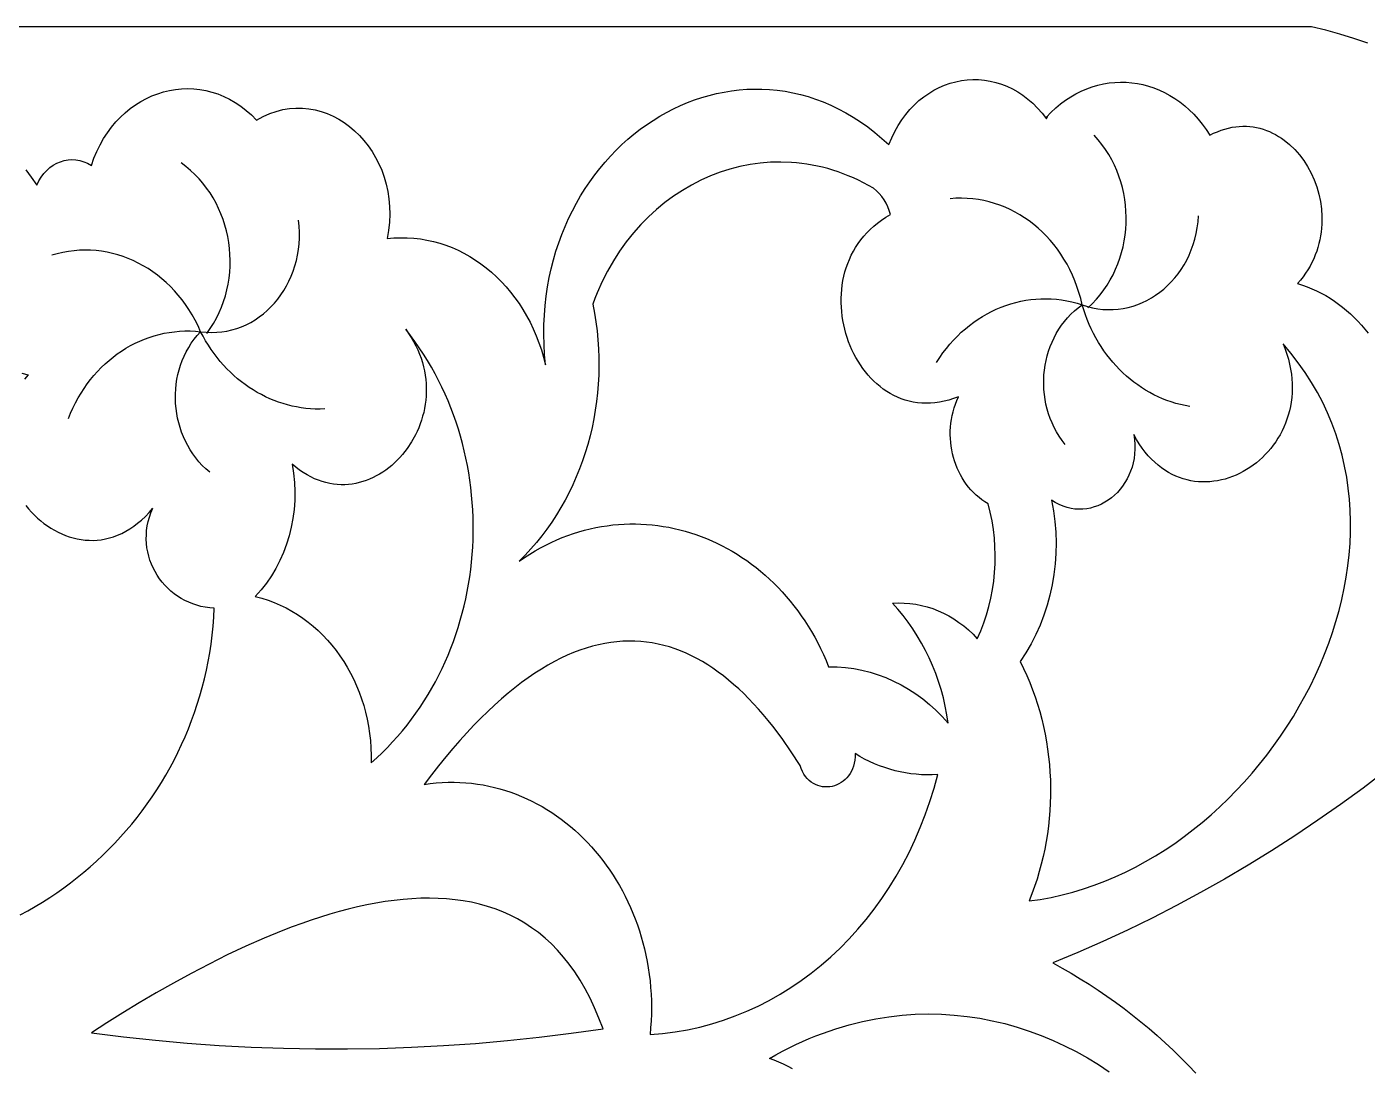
# Model space of a CAD drawing. Extents: x -555 to 555, y -555 to 555.
# Drawn here: x 56.8 to 122.8, y -416.2 to -365 of the extents above; entities that cross this region are included whole.
import ezdxf

# ---------------------------------------------------------------- set-up
doc = ezdxf.new("R2010")
doc.units = 0
doc.layers.add('LAYER_1', color=18, linetype='CONTINUOUS')
doc.layers.add('LAYER_2', color=140, linetype='CONTINUOUS')

msp = doc.modelspace()

# ---------------------------------------------------------------- linework, layer by layer
at = {"layer": 'LAYER_1'}
for points in [[(122.793, -365.806), (122.111, -365.573), (121.422, -365.362), (120.727, -365.173), (120.025, -365.008), (5.125, -365)], [(56.793, -372.03), (57.067, -372.4), (57.333, -372.787), (57.433, -372.579), (57.549, -372.388), (57.68, -372.215), (57.823, -372.06), (57.978, -371.923), (58.143, -371.807), (58.316, -371.71), (58.497, -371.634), (58.683, -371.578), (58.873, -371.544), (59.066, -371.532), (59.26, -371.543), (59.454, -371.577), (59.646, -371.634), (59.835, -371.715), (60.019, -371.821), (60.146, -371.466), (60.289, -371.127), (60.449, -370.804), (60.623, -370.498), (60.811, -370.208), (61.012, -369.936), (61.226, -369.681), (61.452, -369.443), (61.688, -369.224), (61.934, -369.022), (62.189, -368.838), (62.452, -368.673), (62.723, -368.526), (63, -368.398), (63.283, -368.289), (63.571, -368.2), (63.863, -368.13), (64.157, -368.08), (64.455, -368.05), (64.753, -368.041), (65.053, -368.051), (65.352, -368.083), (65.65, -368.136), (65.946, -368.209), (66.239, -368.304), (66.529, -368.421), (66.814, -368.56), (67.095, -368.721), (67.369, -368.904), (67.636, -369.11), (67.895, -369.338), (68.146, -369.59), (68.467, -369.414), (68.789, -369.27), (69.113, -369.158), (69.437, -369.075), (69.76, -369.022), (70.08, -368.997), (70.398, -369), (70.712, -369.029), (71.021, -369.084), (71.325, -369.163), (71.621, -369.267), (71.91, -369.394), (72.19, -369.543), (72.46, -369.713), (72.72, -369.903), (72.968, -370.114), (73.203, -370.342), (73.425, -370.589), (73.632, -370.853), (73.824, -371.132), (73.999, -371.427), (74.157, -371.736), (74.297, -372.058), (74.417, -372.393), (74.516, -372.74), (74.594, -373.097), (74.65, -373.464), (74.683, -373.84), (74.691, -374.224), (74.675, -374.616), (74.632, -375.013), (74.561, -375.417), (74.894, -375.386), (75.225, -375.373), (75.554, -375.377), (75.88, -375.398), (76.203, -375.436), (76.522, -375.49), (76.838, -375.56), (77.15, -375.646), (77.456, -375.747), (77.758, -375.863), (78.055, -375.994), (78.345, -376.14), (78.63, -376.3), (78.908, -376.474), (79.179, -376.661), (79.443, -376.862), (79.699, -377.075), (79.947, -377.302), (80.187, -377.54), (80.418, -377.791), (80.639, -378.054), (80.851, -378.327), (81.053, -378.612), (81.244, -378.908), (81.425, -379.215), (81.595, -379.531), (81.753, -379.858), (81.899, -380.194), (82.033, -380.539), (82.154, -380.893), (82.262, -381.256), (82.357, -381.628), (82.312, -381.125), (82.284, -380.629), (82.273, -380.138), (82.278, -379.655), (82.299, -379.177), (82.336, -378.707), (82.388, -378.243), (82.456, -377.787), (82.538, -377.338), (82.634, -376.897), (82.744, -376.464), (82.867, -376.039), (83.004, -375.622), (83.154, -375.214), (83.316, -374.815), (83.491, -374.425), (83.677, -374.044), (83.874, -373.673), (84.083, -373.311), (84.303, -372.96), (84.532, -372.619), (84.772, -372.288), (85.022, -371.967), (85.281, -371.658), (85.549, -371.36), (85.825, -371.073), (86.11, -370.797), (86.403, -370.534), (86.703, -370.282), (87.01, -370.043), (87.325, -369.816), (87.645, -369.602), (87.972, -369.4), (88.305, -369.212), (88.644, -369.037), (88.987, -368.876), (89.335, -368.729), (89.688, -368.595), (90.044, -368.476), (90.405, -368.372), (90.768, -368.282), (91.135, -368.207), (91.504, -368.147), (91.875, -368.103), (92.249, -368.074), (92.624, -368.061), (93, -368.064), (93.377, -368.084), (93.755, -368.12), (94.133, -368.172), (94.51, -368.242), (94.888, -368.329), (95.264, -368.433), (95.639, -368.555), (96.012, -368.695), (96.383, -368.853), (96.753, -369.03), (97.119, -369.225), (97.483, -369.438), (97.843, -369.671), (98.199, -369.923), (98.551, -370.195), (98.899, -370.486), (99.242, -370.797), (99.378, -370.464), (99.53, -370.149), (99.697, -369.852), (99.877, -369.572), (100.071, -369.31), (100.276, -369.066), (100.493, -368.84), (100.721, -368.632), (100.958, -368.443), (101.203, -368.273), (101.456, -368.121), (101.716, -367.988), (101.982, -367.875), (102.253, -367.78), (102.529, -367.705), (102.807, -367.649), (103.088, -367.613), (103.37, -367.597), (103.653, -367.6), (103.936, -367.624), (104.218, -367.668), (104.497, -367.732), (104.774, -367.816), (105.047, -367.922), (105.315, -368.048), (105.577, -368.195), (105.833, -368.363), (106.082, -368.552), (106.323, -368.763), (106.554, -368.995), (106.775, -369.249), (106.985, -369.525), (107.04, -369.425), (107.042, -369.414), (107.035, -369.413), (106.988, -369.446), (107.212, -369.209), (107.445, -368.991), (107.685, -368.789), (107.931, -368.606), (108.183, -368.44), (108.441, -368.291), (108.704, -368.16), (108.971, -368.046), (109.241, -367.95), (109.515, -367.87), (109.791, -367.808), (110.068, -367.763), (110.347, -367.735), (110.626, -367.723), (110.905, -367.729), (111.183, -367.751), (111.46, -367.79), (111.735, -367.846), (112.007, -367.918), (112.276, -368.006), (112.542, -368.112), (112.802, -368.233), (113.058, -368.371), (113.308, -368.525), (113.551, -368.695), (113.788, -368.881), (114.017, -369.084), (114.238, -369.302), (114.45, -369.536), (114.653, -369.786), (114.845, -370.052), (115.027, -370.333), (115.212, -370.24), (115.396, -370.159), (115.58, -370.089), (115.761, -370.03), (115.942, -369.982), (116.122, -369.944), (116.299, -369.917), (116.475, -369.9), (116.65, -369.892), (116.822, -369.894), (116.992, -369.905), (117.16, -369.926), (117.326, -369.955), (117.489, -369.993), (117.649, -370.039), (117.807, -370.094), (117.962, -370.156), (118.113, -370.226), (118.262, -370.303), (118.407, -370.388), (118.548, -370.479), (118.686, -370.578), (118.951, -370.793), (119.199, -371.033), (119.43, -371.295), (119.642, -371.577), (119.834, -371.878), (120.006, -372.195), (120.157, -372.526), (120.284, -372.87), (120.387, -373.225), (120.465, -373.589), (120.516, -373.96), (120.541, -374.336), (120.536, -374.714), (120.523, -374.905), (120.502, -375.095), (120.474, -375.285), (120.437, -375.474), (120.393, -375.663), (120.34, -375.851), (120.28, -376.038), (120.211, -376.224), (120.133, -376.408), (120.047, -376.591), (119.952, -376.771), (119.847, -376.949), (119.734, -377.124), (119.612, -377.297), (119.48, -377.466), (119.339, -377.633), (119.579, -377.708), (119.816, -377.793), (120.049, -377.888), (120.278, -377.991), (120.503, -378.103), (120.723, -378.224), (120.939, -378.354), (121.15, -378.492), (121.356, -378.638), (121.557, -378.791), (121.754, -378.953), (121.944, -379.122), (122.13, -379.299), (122.31, -379.483), (122.484, -379.673), (122.653, -379.871), (122.815, -380.075)], [(56.606, -382.034), (56.908, -382.111), (56.734, -382.33)], [(56.797, -388.547), (56.932, -388.711), (57.073, -388.868), (57.219, -389.019), (57.371, -389.162), (57.528, -389.298), (57.69, -389.427), (57.857, -389.547), (58.028, -389.659), (58.202, -389.763), (58.381, -389.858), (58.562, -389.943), (58.747, -390.019), (58.935, -390.085), (59.126, -390.141), (59.318, -390.187), (59.513, -390.222), (59.71, -390.246), (59.908, -390.259), (60.107, -390.26), (60.307, -390.249), (60.507, -390.227), (60.708, -390.191), (60.909, -390.143), (61.11, -390.082), (61.31, -390.007), (61.51, -389.919), (61.708, -389.816), (61.905, -389.699), (62.101, -389.568), (62.294, -389.422), (62.486, -389.261), (62.674, -389.084), (62.861, -388.891), (63.044, -388.682)], [(66.062, -393.59), (65.84, -393.576), (65.623, -393.548), (65.411, -393.507), (65.204, -393.453), (65.002, -393.387), (64.807, -393.309), (64.617, -393.219), (64.435, -393.118), (64.259, -393.007), (64.091, -392.886), (63.931, -392.755), (63.779, -392.615), (63.635, -392.467), (63.501, -392.311), (63.375, -392.147), (63.26, -391.976), (63.154, -391.798), (63.059, -391.615), (62.975, -391.426), (62.903, -391.231), (62.841, -391.033), (62.792, -390.83), (62.755, -390.623), (62.731, -390.413), (62.72, -390.201), (62.723, -389.987), (62.739, -389.771), (62.77, -389.553), (62.815, -389.335), (62.876, -389.117), (62.952, -388.899), (63.044, -388.682)], [(56.522, -408.682), (56.892, -408.482), (57.257, -408.273), (57.616, -408.055), (57.969, -407.83), (58.317, -407.596), (58.66, -407.355), (58.996, -407.106), (59.326, -406.849), (59.65, -406.585), (59.968, -406.313), (60.28, -406.034), (60.585, -405.748), (60.883, -405.455), (61.174, -405.155), (61.459, -404.849), (61.736, -404.535), (62.006, -404.216), (62.268, -403.89), (62.523, -403.557), (62.771, -403.219), (63.011, -402.874), (63.242, -402.524), (63.466, -402.168), (63.682, -401.806), (63.889, -401.439), (64.088, -401.066), (64.278, -400.688), (64.459, -400.306), (64.632, -399.918), (64.795, -399.525), (64.95, -399.128), (65.095, -398.726), (65.23, -398.319), (65.357, -397.908), (65.473, -397.493), (65.58, -397.074), (65.677, -396.651), (65.763, -396.224), (65.84, -395.794), (65.906, -395.36), (65.962, -394.922), (66.007, -394.481), (66.041, -394.037), (66.065, -393.59)], [(123.653, -401.613), (122.561, -402.443), (121.456, -403.249), (120.338, -404.032), (119.208, -404.791), (118.066, -405.527), (116.912, -406.239), (115.747, -406.926), (114.571, -407.59), (113.385, -408.228), (112.187, -408.842), (110.98, -409.432), (109.762, -409.996), (108.535, -410.535), (107.299, -411.049), (107.756, -411.297), (108.208, -411.555), (108.655, -411.822), (109.097, -412.098), (109.533, -412.384), (109.965, -412.678), (110.392, -412.981), (110.813, -413.292), (111.228, -413.612), (111.638, -413.941), (112.042, -414.278), (112.441, -414.624), (112.833, -414.977), (113.22, -415.339), (113.6, -415.709), (113.975, -416.086), (114.343, -416.472)], [(94.495, -416.262), (94.28, -416.143), (94.059, -416.03), (93.833, -415.926), (93.601, -415.83), (93.364, -415.741), (93.689, -415.559), (94.015, -415.384), (94.341, -415.218), (94.668, -415.061), (94.995, -414.911), (95.322, -414.77), (95.65, -414.637), (95.977, -414.512), (96.633, -414.286), (97.288, -414.091), (97.942, -413.928), (98.595, -413.795), (99.246, -413.692), (99.894, -413.618), (100.54, -413.574), (101.182, -413.558), (101.821, -413.57), (102.455, -413.609), (103.085, -413.676), (103.709, -413.769), (104.327, -413.888), (104.939, -414.032), (105.544, -414.202), (106.142, -414.396), (106.732, -414.614), (107.313, -414.855), (107.886, -415.12), (108.449, -415.407), (109.002, -415.716), (109.545, -416.047), (110.077, -416.399)]]:
    msp.add_lwpolyline(points, dxfattribs=at)
for points in [[(102.16, -399.257), (102.095, -398.836), (102.014, -398.419), (101.919, -398.008), (101.808, -397.602), (101.683, -397.202), (101.544, -396.809), (101.39, -396.423), (101.223, -396.045), (101.042, -395.675), (100.848, -395.314), (100.64, -394.962), (100.419, -394.619), (100.186, -394.286), (99.94, -393.964), (99.682, -393.653), (99.412, -393.354), (99.702, -393.341), (99.991, -393.346), (100.277, -393.367), (100.562, -393.406), (100.844, -393.461), (101.122, -393.533), (101.396, -393.62), (101.665, -393.724), (101.93, -393.843), (102.189, -393.978), (102.441, -394.128), (102.687, -394.294), (102.925, -394.473), (103.156, -394.668), (103.378, -394.877), (103.591, -395.1), (103.759, -394.712), (103.91, -394.318), (104.043, -393.917), (104.158, -393.511), (104.255, -393.099), (104.334, -392.683), (104.395, -392.264), (104.438, -391.843), (104.463, -391.419), (104.47, -390.995), (104.458, -390.57), (104.428, -390.145), (104.38, -389.722), (104.313, -389.3), (104.228, -388.882), (104.124, -388.466), (103.967, -388.37), (103.817, -388.266), (103.673, -388.154), (103.535, -388.035), (103.404, -387.91), (103.279, -387.778), (103.161, -387.64), (103.05, -387.496), (102.946, -387.347), (102.849, -387.192), (102.759, -387.033), (102.676, -386.87), (102.6, -386.702), (102.532, -386.531), (102.471, -386.356), (102.417, -386.178), (102.371, -385.998), (102.333, -385.815), (102.303, -385.63), (102.281, -385.444), (102.267, -385.256), (102.26, -385.067), (102.263, -384.878), (102.273, -384.688), (102.292, -384.498), (102.319, -384.308), (102.355, -384.12), (102.399, -383.932), (102.452, -383.745), (102.514, -383.561), (102.585, -383.378), (102.665, -383.198), (102.427, -383.286), (102.192, -383.36), (101.96, -383.419), (101.731, -383.464), (101.506, -383.495), (101.285, -383.513), (101.068, -383.518), (100.854, -383.51), (100.645, -383.49), (100.44, -383.458), (100.239, -383.415), (100.042, -383.36), (99.851, -383.295), (99.664, -383.219), (99.482, -383.134), (99.304, -383.038), (99.133, -382.933), (98.966, -382.82), (98.805, -382.697), (98.649, -382.567), (98.499, -382.428), (98.355, -382.282), (98.216, -382.129), (98.084, -381.97), (97.958, -381.803), (97.839, -381.631), (97.725, -381.453), (97.619, -381.27), (97.519, -381.082), (97.426, -380.89), (97.34, -380.693), (97.262, -380.492), (97.19, -380.288), (97.126, -380.081), (97.07, -379.871), (97.021, -379.658), (96.98, -379.444), (96.947, -379.228), (96.922, -379.011), (96.905, -378.793), (96.897, -378.574), (96.897, -378.355), (96.905, -378.136), (96.923, -377.918), (96.949, -377.701), (96.984, -377.485), (97.029, -377.271), (97.082, -377.059), (97.146, -376.849), (97.218, -376.642), (97.301, -376.438), (97.393, -376.238), (97.495, -376.041), (97.607, -375.849), (97.73, -375.661), (97.862, -375.478), (98.006, -375.301), (98.159, -375.129), (98.324, -374.963), (98.499, -374.804), (98.686, -374.652), (98.884, -374.506), (99.092, -374.368), (99.313, -374.238), (99.257, -374.043), (99.186, -373.855), (99.101, -373.676), (99.002, -373.506), (98.89, -373.346), (98.765, -373.198), (98.628, -373.063), (98.479, -372.941), (98.235, -372.801), (97.989, -372.669), (97.742, -372.546), (97.494, -372.431), (97.244, -372.324), (96.993, -372.225), (96.741, -372.134), (96.488, -372.051), (96.234, -371.976), (95.979, -371.909), (95.724, -371.85), (95.469, -371.799), (95.213, -371.756), (94.957, -371.72), (94.701, -371.692), (94.446, -371.672), (93.935, -371.653), (93.425, -371.665), (92.919, -371.706), (92.416, -371.776), (91.918, -371.875), (91.426, -372.001), (90.941, -372.156), (90.463, -372.338), (89.994, -372.547), (89.534, -372.783), (89.086, -373.045), (88.649, -373.332), (88.224, -373.645), (87.814, -373.983), (87.418, -374.346), (87.037, -374.732), (86.674, -375.142), (86.327, -375.576), (86, -376.032), (85.692, -376.511), (85.404, -377.012), (85.138, -377.535), (84.895, -378.079), (84.782, -378.359), (84.675, -378.644), (84.76, -379.08), (84.831, -379.518), (84.888, -379.956), (84.931, -380.394), (84.961, -380.832), (84.978, -381.27), (84.981, -381.706), (84.972, -382.142), (84.949, -382.576), (84.913, -383.008), (84.864, -383.438), (84.803, -383.865), (84.729, -384.289), (84.643, -384.71), (84.544, -385.127), (84.432, -385.54), (84.309, -385.948), (84.173, -386.352), (84.026, -386.75), (83.866, -387.143), (83.695, -387.53), (83.512, -387.91), (83.317, -388.284), (83.111, -388.651), (82.893, -389.01), (82.664, -389.362), (82.424, -389.706), (82.173, -390.041), (81.911, -390.367), (81.638, -390.684), (81.354, -390.992), (81.06, -391.29), (81.318, -391.112), (81.578, -390.943), (81.84, -390.784), (82.104, -390.634), (82.371, -390.494), (82.639, -390.362), (82.908, -390.24), (83.179, -390.127), (83.452, -390.022), (83.725, -389.927), (84, -389.841), (84.275, -389.763), (84.552, -389.694), (84.829, -389.634), (85.106, -389.583), (85.384, -389.54), (85.662, -389.505), (85.94, -389.48), (86.217, -389.462), (86.495, -389.453), (86.772, -389.453), (87.049, -389.46), (87.325, -389.476), (87.6, -389.5), (87.874, -389.532), (88.147, -389.572), (88.419, -389.62), (88.689, -389.676), (88.958, -389.74), (89.225, -389.811), (89.49, -389.891), (89.754, -389.978), (90.015, -390.072), (90.274, -390.175), (90.531, -390.284), (90.785, -390.402), (91.036, -390.526), (91.284, -390.658), (91.53, -390.797), (91.772, -390.944), (92.011, -391.098), (92.247, -391.258), (92.479, -391.426), (92.707, -391.601), (92.932, -391.783), (93.153, -391.971), (93.369, -392.167), (93.581, -392.369), (93.789, -392.578), (93.992, -392.794), (94.191, -393.016), (94.384, -393.245), (94.573, -393.48), (94.756, -393.721), (94.935, -393.969), (95.107, -394.224), (95.275, -394.484), (95.436, -394.751), (95.592, -395.024), (95.741, -395.303), (95.885, -395.588), (96.022, -395.879), (96.153, -396.176), (96.277, -396.479), (96.692, -396.485), (97.103, -396.515), (97.511, -396.569), (97.915, -396.646), (98.314, -396.746), (98.707, -396.868), (99.093, -397.013), (99.473, -397.179), (99.844, -397.368), (100.207, -397.577), (100.56, -397.807), (100.904, -398.057), (101.236, -398.328), (101.557, -398.618), (101.865, -398.928)], [(73.78, -401.204), (74.055, -400.957), (74.323, -400.704), (74.583, -400.444), (74.835, -400.179), (75.08, -399.907), (75.317, -399.629), (75.546, -399.345), (75.768, -399.057), (75.982, -398.762), (76.188, -398.463), (76.387, -398.159), (76.578, -397.85), (76.761, -397.536), (76.936, -397.218), (77.104, -396.896), (77.264, -396.57), (77.416, -396.24), (77.56, -395.907), (77.696, -395.57), (77.825, -395.23), (77.945, -394.886), (78.058, -394.54), (78.163, -394.191), (78.26, -393.84), (78.349, -393.486), (78.43, -393.131), (78.503, -392.773), (78.568, -392.413), (78.625, -392.052), (78.674, -391.69), (78.715, -391.326), (78.748, -390.962), (78.773, -390.596), (78.79, -390.23), (78.799, -389.864), (78.8, -389.497), (78.793, -389.13), (78.778, -388.764), (78.754, -388.397), (78.722, -388.031), (78.682, -387.666), (78.634, -387.302), (78.578, -386.938), (78.514, -386.576), (78.441, -386.215), (78.36, -385.856), (78.271, -385.499), (78.174, -385.144), (78.068, -384.791), (77.954, -384.44), (77.832, -384.091), (77.701, -383.746), (77.562, -383.403), (77.415, -383.064), (77.259, -382.727), (77.095, -382.395), (76.922, -382.066), (76.741, -381.74), (76.552, -381.419), (76.354, -381.102), (76.148, -380.789), (75.933, -380.481), (75.71, -380.178), (75.478, -379.88), (75.62, -380.078), (75.751, -380.279), (75.87, -380.482), (75.979, -380.686), (76.076, -380.891), (76.162, -381.098), (76.238, -381.305), (76.304, -381.513), (76.359, -381.721), (76.405, -381.929), (76.441, -382.138), (76.467, -382.345), (76.485, -382.552), (76.493, -382.759), (76.492, -382.964), (76.482, -383.168), (76.464, -383.37), (76.438, -383.57), (76.404, -383.768), (76.362, -383.964), (76.312, -384.157), (76.255, -384.348), (76.191, -384.535), (76.119, -384.719), (76.041, -384.899), (75.956, -385.075), (75.768, -385.416), (75.555, -385.738), (75.321, -386.04), (75.195, -386.183), (75.065, -386.32), (74.931, -386.451), (74.791, -386.575), (74.647, -386.693), (74.5, -386.805), (74.348, -386.909), (74.193, -387.006), (74.034, -387.095), (73.871, -387.177), (73.706, -387.251), (73.538, -387.316), (73.367, -387.373), (73.194, -387.421), (73.018, -387.46), (72.841, -387.49), (72.661, -387.511), (72.48, -387.522), (72.298, -387.522), (72.114, -387.513), (71.93, -387.493), (71.744, -387.462), (71.558, -387.421), (71.372, -387.368), (71.185, -387.304), (70.998, -387.228), (70.812, -387.14), (70.626, -387.04), (70.441, -386.927), (70.256, -386.802), (70.073, -386.664), (69.891, -386.513), (69.962, -386.959), (70.007, -387.407), (70.026, -387.854), (70.02, -388.3), (69.988, -388.742), (69.932, -389.18), (69.851, -389.612), (69.746, -390.037), (69.617, -390.453), (69.465, -390.86), (69.29, -391.256), (69.092, -391.639), (68.873, -392.009), (68.631, -392.363), (68.367, -392.701), (68.083, -393.021), (68.399, -393.104), (68.709, -393.202), (69.012, -393.315), (69.309, -393.442), (69.598, -393.583), (69.881, -393.738), (70.156, -393.906), (70.423, -394.086), (70.682, -394.279), (70.933, -394.484), (71.175, -394.7), (71.408, -394.927), (71.632, -395.165), (71.847, -395.414), (72.052, -395.672), (72.247, -395.94), (72.431, -396.217), (72.605, -396.503), (72.769, -396.797), (72.921, -397.1), (73.061, -397.409), (73.191, -397.726), (73.308, -398.05), (73.413, -398.38), (73.505, -398.717), (73.585, -399.058), (73.652, -399.405), (73.705, -399.757), (73.745, -400.113), (73.771, -400.473), (73.783, -400.837)], [(106.136, -407.996), (106.681, -407.92), (107.222, -407.823), (107.759, -407.704), (108.291, -407.565), (108.819, -407.407), (109.342, -407.228), (109.86, -407.032), (110.371, -406.816), (110.876, -406.583), (111.375, -406.332), (111.867, -406.065), (112.352, -405.781), (112.829, -405.481), (113.298, -405.166), (113.759, -404.835), (114.211, -404.491), (114.654, -404.132), (115.088, -403.76), (115.511, -403.375), (115.925, -402.977), (116.328, -402.568), (116.721, -402.147), (117.102, -401.715), (117.471, -401.272), (117.829, -400.82), (118.174, -400.357), (118.507, -399.886), (118.826, -399.407), (119.133, -398.919), (119.425, -398.424), (119.704, -397.921), (119.968, -397.412), (120.217, -396.897), (120.451, -396.377), (120.669, -395.851), (120.872, -395.32), (121.058, -394.786), (121.228, -394.248), (121.38, -393.707), (121.516, -393.163), (121.633, -392.617), (121.733, -392.069), (121.814, -391.52), (121.876, -390.971), (121.919, -390.421), (121.943, -389.872), (121.947, -389.323), (121.931, -388.776), (121.894, -388.231), (121.836, -387.687), (121.757, -387.147), (121.656, -386.61), (121.533, -386.076), (121.388, -385.547), (121.22, -385.023), (121.029, -384.504), (120.814, -383.99), (120.576, -383.483), (120.313, -382.982), (120.026, -382.489), (119.714, -382.003), (119.377, -381.526), (119.014, -381.057), (118.625, -380.597), (118.725, -380.85), (118.812, -381.101), (118.886, -381.349), (118.947, -381.595), (118.996, -381.839), (119.034, -382.08), (119.059, -382.318), (119.074, -382.553), (119.077, -382.784), (119.07, -383.012), (119.053, -383.237), (119.025, -383.458), (118.988, -383.674), (118.941, -383.887), (118.885, -384.095), (118.82, -384.298), (118.747, -384.497), (118.666, -384.691), (118.576, -384.879), (118.479, -385.063), (118.375, -385.24), (118.264, -385.412), (118.146, -385.579), (118.021, -385.739), (117.891, -385.893), (117.754, -386.04), (117.612, -386.181), (117.465, -386.316), (117.313, -386.443), (117.157, -386.563), (116.996, -386.675), (116.831, -386.781), (116.663, -386.878), (116.491, -386.967), (116.317, -387.049), (116.139, -387.122), (115.959, -387.187), (115.777, -387.243), (115.593, -387.29), (115.407, -387.328), (115.221, -387.357), (115.033, -387.377), (114.845, -387.387), (114.656, -387.387), (114.467, -387.378), (114.279, -387.358), (114.091, -387.328), (113.904, -387.287), (113.719, -387.236), (113.535, -387.174), (113.352, -387.101), (113.172, -387.016), (112.994, -386.921), (112.819, -386.813), (112.647, -386.694), (112.478, -386.563), (112.313, -386.42), (112.152, -386.264), (111.995, -386.096), (111.843, -385.915), (111.696, -385.721), (111.553, -385.514), (111.416, -385.294), (111.285, -385.061), (111.32, -385.303), (111.337, -385.542), (111.339, -385.776), (111.325, -386.005), (111.297, -386.228), (111.254, -386.445), (111.198, -386.656), (111.129, -386.859), (111.047, -387.054), (110.954, -387.242), (110.85, -387.42), (110.736, -387.59), (110.611, -387.75), (110.478, -387.899), (110.336, -388.038), (110.186, -388.166), (110.029, -388.282), (109.865, -388.386), (109.696, -388.478), (109.521, -388.556), (109.341, -388.62), (109.157, -388.671), (108.97, -388.706), (108.78, -388.727), (108.587, -388.732), (108.393, -388.72), (108.198, -388.692), (108.003, -388.647), (107.808, -388.584), (107.614, -388.503), (107.422, -388.403), (107.232, -388.284), (107.33, -388.805), (107.401, -389.329), (107.446, -389.854), (107.464, -390.378), (107.455, -390.902), (107.421, -391.423), (107.361, -391.94), (107.275, -392.452), (107.164, -392.958), (107.028, -393.456), (106.867, -393.946), (106.681, -394.425), (106.471, -394.893), (106.237, -395.349), (105.979, -395.791), (105.698, -396.219), (105.864, -396.56), (106.021, -396.905), (106.167, -397.254), (106.305, -397.607), (106.432, -397.964), (106.549, -398.324), (106.657, -398.687), (106.755, -399.052), (106.843, -399.421), (106.921, -399.791), (106.989, -400.164), (107.048, -400.538), (107.096, -400.914), (107.135, -401.291), (107.164, -401.669), (107.183, -402.047), (107.192, -402.426), (107.192, -402.806), (107.181, -403.185), (107.16, -403.564), (107.13, -403.943), (107.089, -404.32), (107.039, -404.697), (106.979, -405.072), (106.908, -405.446), (106.828, -405.818), (106.738, -406.188), (106.637, -406.555), (106.527, -406.92), (106.407, -407.282), (106.276, -407.641)], [(87.494, -414.574), (88.115, -414.522), (88.729, -414.443), (89.336, -414.337), (89.936, -414.205), (90.529, -414.047), (91.113, -413.864), (91.688, -413.656), (92.254, -413.423), (92.81, -413.166), (93.356, -412.887), (93.89, -412.584), (94.413, -412.258), (94.925, -411.911), (95.423, -411.542), (95.909, -411.153), (96.38, -410.742), (96.838, -410.312), (97.281, -409.862), (97.709, -409.393), (98.121, -408.905), (98.517, -408.4), (98.895, -407.876), (99.257, -407.336), (99.601, -406.779), (99.926, -406.205), (100.232, -405.616), (100.519, -405.012), (100.786, -404.393), (101.032, -403.759), (101.257, -403.112), (101.461, -402.452), (101.642, -401.778), (101.377, -401.792), (101.112, -401.795), (100.848, -401.787), (100.585, -401.768), (100.322, -401.739), (100.061, -401.7), (99.802, -401.65), (99.544, -401.59), (99.288, -401.52), (99.035, -401.44), (98.784, -401.349), (98.536, -401.249), (98.291, -401.138), (98.049, -401.018), (97.81, -400.887), (97.575, -400.747), (97.575, -400.913), (97.562, -401.07), (97.537, -401.22), (97.5, -401.361), (97.453, -401.495), (97.396, -401.619), (97.33, -401.735), (97.256, -401.842), (97.174, -401.94), (97.085, -402.029), (96.99, -402.108), (96.889, -402.178), (96.784, -402.238), (96.675, -402.289), (96.563, -402.329), (96.448, -402.36), (96.331, -402.38), (96.214, -402.389), (96.096, -402.388), (95.978, -402.377), (95.862, -402.354), (95.748, -402.32), (95.636, -402.275), (95.528, -402.218), (95.423, -402.15), (95.324, -402.07), (95.23, -401.979), (95.143, -401.875), (95.063, -401.759), (94.99, -401.63), (94.926, -401.489), (94.872, -401.336), (94.434, -400.658), (93.986, -400.014), (93.529, -399.405), (93.297, -399.114), (93.063, -398.833), (92.826, -398.56), (92.587, -398.298), (92.345, -398.044), (92.102, -397.801), (91.856, -397.568), (91.607, -397.345), (91.356, -397.132), (91.103, -396.929), (90.848, -396.737), (90.59, -396.555), (90.33, -396.385), (90.068, -396.225), (89.804, -396.077), (89.537, -395.939), (89.268, -395.813), (88.997, -395.699), (88.723, -395.597), (88.448, -395.506), (88.17, -395.427), (87.89, -395.36), (87.607, -395.306), (87.323, -395.264), (87.036, -395.234), (86.747, -395.218), (86.456, -395.214), (86.163, -395.223), (85.867, -395.245), (85.569, -395.281), (85.27, -395.33), (84.968, -395.393), (84.664, -395.469), (84.357, -395.559), (84.049, -395.664), (83.738, -395.782), (83.426, -395.915), (83.111, -396.062), (82.794, -396.224), (82.475, -396.4), (82.154, -396.592), (81.831, -396.798), (81.506, -397.02), (81.179, -397.257), (80.85, -397.509), (80.518, -397.777), (80.185, -398.061), (79.849, -398.361), (79.512, -398.677), (79.172, -399.009), (78.831, -399.357), (78.487, -399.722), (78.142, -400.103), (77.794, -400.502), (77.445, -400.917), (77.093, -401.349), (76.74, -401.799), (76.384, -402.266), (76.682, -402.224), (76.979, -402.192), (77.274, -402.171), (77.567, -402.159), (77.859, -402.157), (78.148, -402.165), (78.436, -402.183), (78.722, -402.21), (79.005, -402.246), (79.286, -402.292), (79.564, -402.346), (79.84, -402.41), (80.113, -402.482), (80.383, -402.562), (80.65, -402.651), (80.914, -402.749), (81.174, -402.855), (81.432, -402.969), (81.685, -403.09), (81.935, -403.22), (82.182, -403.357), (82.424, -403.502), (82.663, -403.654), (82.897, -403.813), (83.128, -403.98), (83.353, -404.153), (83.575, -404.333), (83.792, -404.52), (84.004, -404.714), (84.211, -404.914), (84.413, -405.12), (84.61, -405.333), (84.802, -405.551), (84.989, -405.776), (85.17, -406.006), (85.345, -406.241), (85.515, -406.483), (85.679, -406.729), (85.837, -406.981), (85.989, -407.238), (86.135, -407.5), (86.274, -407.767), (86.407, -408.038), (86.533, -408.314), (86.653, -408.594), (86.766, -408.879), (86.872, -409.167), (86.971, -409.46), (87.063, -409.756), (87.147, -410.057), (87.224, -410.36), (87.294, -410.668), (87.356, -410.978), (87.41, -411.292), (87.456, -411.609), (87.494, -411.928), (87.524, -412.251), (87.545, -412.576), (87.559, -412.904), (87.563, -413.234), (87.559, -413.566), (87.546, -413.9), (87.525, -414.236)], [(60.029, -414.487), (61.597, -414.683), (63.167, -414.85), (64.739, -414.991), (66.312, -415.103), (67.886, -415.188), (69.461, -415.244), (71.036, -415.274), (72.611, -415.275), (74.186, -415.249), (75.761, -415.195), (77.334, -415.113), (78.907, -415.004), (80.479, -414.866), (82.049, -414.702), (83.617, -414.509), (85.182, -414.289), (84.983, -413.758), (84.77, -413.254), (84.545, -412.775), (84.308, -412.322), (84.058, -411.894), (83.797, -411.49), (83.525, -411.111), (83.242, -410.755), (82.948, -410.422), (82.644, -410.111), (82.33, -409.823), (82.006, -409.557), (81.673, -409.312), (81.331, -409.088), (80.981, -408.884), (80.622, -408.7), (80.255, -408.536), (79.88, -408.391), (79.498, -408.265), (79.11, -408.156), (78.714, -408.065), (78.312, -407.992), (77.904, -407.935), (77.49, -407.895), (77.071, -407.871), (76.647, -407.862), (76.218, -407.868), (75.785, -407.888), (75.348, -407.923), (74.907, -407.971), (74.462, -408.032), (74.015, -408.106), (73.564, -408.193), (73.112, -408.291), (72.657, -408.401), (72.2, -408.521), (71.742, -408.652), (71.283, -408.793), (70.823, -408.943), (70.363, -409.103), (69.902, -409.271), (69.442, -409.448), (68.523, -409.823), (67.609, -410.226), (66.703, -410.653), (65.806, -411.1), (64.922, -411.563), (64.053, -412.04), (63.202, -412.525), (62.371, -413.016), (61.564, -413.509), (60.782, -414.001)]]:
    msp.add_lwpolyline(points, close=True, dxfattribs=at)
at = {"layer": 'LAYER_2'}
for points in [[(109.022, -378.826), (109.239, -378.62), (109.444, -378.405), (109.635, -378.179), (109.813, -377.945), (109.977, -377.702), (110.129, -377.451), (110.267, -377.193), (110.392, -376.929), (110.503, -376.658), (110.601, -376.383), (110.686, -376.103), (110.757, -375.819), (110.815, -375.532), (110.859, -375.243), (110.89, -374.951), (110.908, -374.659), (110.912, -374.365), (110.902, -374.072), (110.879, -373.779), (110.842, -373.488), (110.791, -373.199), (110.727, -372.912), (110.65, -372.629), (110.558, -372.349), (110.453, -372.074), (110.334, -371.805), (110.201, -371.541), (110.055, -371.284), (109.894, -371.033), (109.72, -370.791), (109.532, -370.558), (109.33, -370.333)], [(65.691, -380.09), (65.867, -379.843), (66.028, -379.588), (66.173, -379.327), (66.305, -379.06), (66.422, -378.787), (66.524, -378.51), (66.612, -378.228), (66.686, -377.942), (66.746, -377.654), (66.791, -377.364), (66.823, -377.071), (66.841, -376.778), (66.845, -376.485), (66.835, -376.192), (66.812, -375.899), (66.775, -375.609), (66.725, -375.32), (66.661, -375.035), (66.585, -374.752), (66.495, -374.474), (66.392, -374.201), (66.277, -373.934), (66.149, -373.672), (66.007, -373.417), (65.854, -373.17), (65.688, -372.93), (65.509, -372.699), (65.318, -372.478), (65.115, -372.266), (64.9, -372.065), (64.672, -371.875), (64.433, -371.697)], [(108.747, -378.672), (108.674, -378.366), (108.589, -378.067), (108.492, -377.775), (108.385, -377.49), (108.267, -377.213), (108.139, -376.943), (108.001, -376.68), (107.853, -376.426), (107.696, -376.181), (107.53, -375.944), (107.355, -375.716), (107.172, -375.497), (106.98, -375.288), (106.782, -375.089), (106.575, -374.899), (106.362, -374.72), (106.142, -374.551), (105.916, -374.393), (105.684, -374.246), (105.445, -374.11), (105.202, -373.986), (104.953, -373.874), (104.7, -373.773), (104.442, -373.685), (104.18, -373.61), (103.914, -373.548), (103.645, -373.498), (103.373, -373.462), (103.097, -373.44), (102.82, -373.431), (102.54, -373.437), (102.258, -373.457)], [(108.747, -378.672), (109.003, -378.755), (109.259, -378.821), (109.514, -378.868), (109.768, -378.899), (110.021, -378.912), (110.272, -378.909), (110.521, -378.89), (110.766, -378.855), (111.008, -378.805), (111.247, -378.74), (111.48, -378.66), (111.709, -378.566), (111.933, -378.459), (112.15, -378.338), (112.361, -378.203), (112.565, -378.057), (112.762, -377.897), (112.95, -377.726), (113.13, -377.544), (113.302, -377.35), (113.463, -377.146), (113.615, -376.931), (113.756, -376.706), (113.887, -376.472), (114.005, -376.229), (114.112, -375.976), (114.207, -375.715), (114.288, -375.447), (114.356, -375.17), (114.41, -374.886), (114.449, -374.595), (114.474, -374.298)], [(65.394, -379.996), (65.66, -380.024), (65.923, -380.035), (66.182, -380.028), (66.437, -380.005), (66.687, -379.965), (66.933, -379.91), (67.173, -379.839), (67.407, -379.754), (67.636, -379.654), (67.857, -379.54), (68.072, -379.413), (68.279, -379.273), (68.478, -379.121), (68.669, -378.956), (68.851, -378.781), (69.024, -378.594), (69.188, -378.397), (69.341, -378.19), (69.485, -377.973), (69.617, -377.747), (69.738, -377.513), (69.847, -377.271), (69.944, -377.021), (70.029, -376.764), (70.101, -376.5), (70.159, -376.23), (70.204, -375.955), (70.234, -375.674), (70.25, -375.389), (70.251, -375.099), (70.236, -374.806), (70.205, -374.509)], [(65.394, -379.996), (65.266, -379.712), (65.127, -379.436), (64.979, -379.17), (64.821, -378.913), (64.655, -378.665), (64.479, -378.427), (64.296, -378.199), (64.104, -377.981), (63.905, -377.773), (63.698, -377.576), (63.485, -377.389), (63.265, -377.213), (63.039, -377.047), (62.808, -376.893), (62.571, -376.751), (62.329, -376.619), (62.082, -376.5), (61.831, -376.392), (61.576, -376.297), (61.318, -376.213), (61.056, -376.143), (60.792, -376.084), (60.525, -376.039), (60.256, -376.007), (59.985, -375.988), (59.713, -375.982), (59.44, -375.99), (59.166, -376.012), (58.892, -376.047), (58.618, -376.097), (58.345, -376.161), (58.072, -376.24)], [(101.588, -381.508), (101.741, -381.27), (101.901, -381.041), (102.069, -380.821), (102.243, -380.609), (102.423, -380.406), (102.61, -380.213), (102.802, -380.028), (103.001, -379.852), (103.205, -379.686), (103.413, -379.529), (103.627, -379.381), (103.845, -379.244), (104.068, -379.116), (104.294, -378.997), (104.525, -378.889), (104.759, -378.791), (104.996, -378.702), (105.235, -378.624), (105.478, -378.557), (105.723, -378.5), (105.97, -378.453), (106.219, -378.418), (106.469, -378.393), (106.721, -378.379), (106.974, -378.376), (107.227, -378.384), (107.481, -378.403), (107.735, -378.434), (107.989, -378.476), (108.242, -378.529), (108.495, -378.595), (108.747, -378.672)], [(107.914, -385.539), (107.76, -385.341), (107.619, -385.136), (107.49, -384.925), (107.373, -384.709), (107.268, -384.488), (107.175, -384.262), (107.094, -384.032), (107.025, -383.8), (106.968, -383.564), (106.922, -383.326), (106.888, -383.087), (106.866, -382.847), (106.855, -382.606), (106.856, -382.365), (106.868, -382.125), (106.891, -381.886), (106.925, -381.648), (106.971, -381.413), (107.028, -381.181), (107.096, -380.952), (107.175, -380.727), (107.264, -380.507), (107.365, -380.291), (107.476, -380.082), (107.599, -379.878), (107.731, -379.681), (107.875, -379.491), (108.028, -379.31), (108.193, -379.136), (108.367, -378.972), (108.552, -378.817), (108.747, -378.672)], [(114.034, -383.674), (113.804, -383.632), (113.576, -383.581), (113.352, -383.522), (113.13, -383.454), (112.911, -383.377), (112.695, -383.292), (112.483, -383.199), (112.274, -383.098), (112.069, -382.99), (111.868, -382.873), (111.671, -382.749), (111.479, -382.618), (111.29, -382.479), (111.106, -382.334), (110.927, -382.181), (110.752, -382.022), (110.583, -381.856), (110.419, -381.683), (110.26, -381.504), (110.106, -381.319), (109.958, -381.128), (109.816, -380.931), (109.68, -380.729), (109.55, -380.521), (109.426, -380.307), (109.308, -380.088), (109.197, -379.864), (109.093, -379.635), (108.996, -379.401), (108.906, -379.163), (108.823, -378.919), (108.747, -378.672)], [(58.895, -384.274), (59.001, -384.009), (59.116, -383.751), (59.24, -383.5), (59.372, -383.256), (59.511, -383.02), (59.659, -382.79), (59.814, -382.569), (59.976, -382.355), (60.145, -382.15), (60.321, -381.952), (60.503, -381.763), (60.692, -381.582), (60.887, -381.41), (61.087, -381.246), (61.293, -381.092), (61.504, -380.947), (61.721, -380.811), (61.941, -380.684), (62.167, -380.567), (62.397, -380.46), (62.63, -380.363), (62.868, -380.275), (63.109, -380.199), (63.353, -380.132), (63.6, -380.076), (63.85, -380.031), (64.103, -379.997), (64.357, -379.974), (64.614, -379.962), (64.873, -379.962), (65.133, -379.973), (65.394, -379.996)], [(65.839, -386.904), (65.652, -386.742), (65.475, -386.571), (65.31, -386.391), (65.156, -386.203), (65.012, -386.008), (64.88, -385.806), (64.758, -385.598), (64.648, -385.384), (64.548, -385.165), (64.46, -384.942), (64.382, -384.714), (64.316, -384.483), (64.261, -384.249), (64.218, -384.013), (64.185, -383.775), (64.164, -383.536), (64.154, -383.296), (64.156, -383.056), (64.169, -382.816), (64.194, -382.577), (64.23, -382.34), (64.277, -382.105), (64.336, -381.873), (64.407, -381.644), (64.489, -381.419), (64.583, -381.198), (64.689, -380.982), (64.806, -380.772), (64.935, -380.567), (65.076, -380.37), (65.229, -380.179), (65.394, -379.996)], [(71.498, -383.795), (71.264, -383.802), (71.032, -383.8), (70.8, -383.789), (70.57, -383.768), (70.341, -383.739), (70.114, -383.701), (69.889, -383.654), (69.666, -383.599), (69.445, -383.535), (69.227, -383.463), (69.011, -383.383), (68.797, -383.294), (68.587, -383.198), (68.38, -383.093), (68.176, -382.981), (67.976, -382.861), (67.779, -382.734), (67.586, -382.599), (67.397, -382.457), (67.213, -382.308), (67.033, -382.151), (66.857, -381.988), (66.686, -381.818), (66.52, -381.641), (66.36, -381.457), (66.204, -381.267), (66.054, -381.071), (65.91, -380.868), (65.772, -380.659), (65.64, -380.444), (65.514, -380.223), (65.394, -379.996)]]:
    msp.add_lwpolyline(points, dxfattribs=at)

doc.saveas('drawing.dxf')
